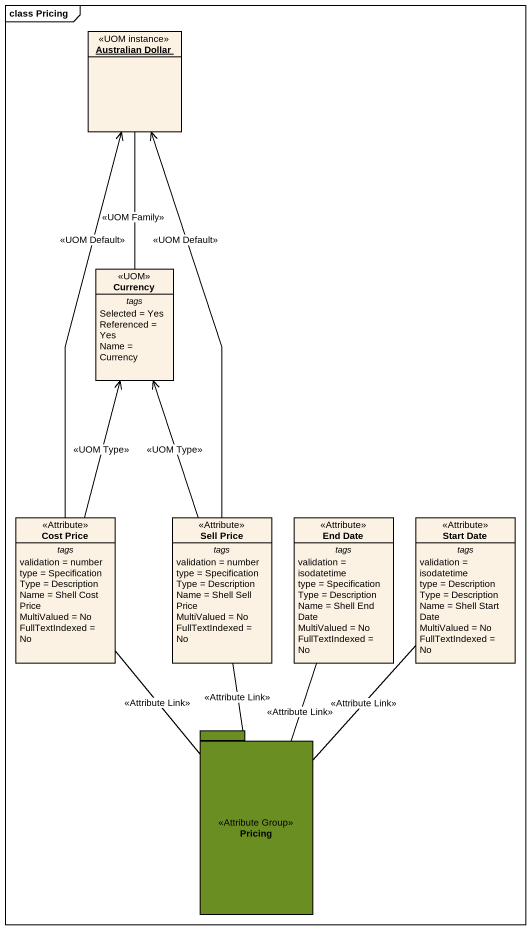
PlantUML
@startuml
mainframe class Pricing
hide circle
hide empty members
object "Australian Dollar" as Australian_Dollar <<UOM instance>>
class Currency <<UOM>> {
  -- tags --
  Selected = Yes
  Referenced = Yes
  Name = Currency
}
class "Cost Price" as Cost_Price <<Attribute>> {
  -- tags --
  validation = number
  type = Specification
  Type = Description
  Name = Shell Cost Price
  MultiValued = No
  FullTextIndexed = No
}
class "Sell Price" as Sell_Price <<Attribute>> {
  -- tags --
  validation = number
  type = Specification
  Type = Description
  Name = Shell Sell Price
  MultiValued = No
  FullTextIndexed = No
}
class "End Date" as End_Date <<Attribute>> {
  -- tags --
  validation = isodatetime
  type = Specification
  Type = Description
  Name = Shell End Date
  MultiValued = No
  FullTextIndexed = No
}
class "Start Date" as Start_Date <<Attribute>> {
  -- tags --
  validation = isodatetime
  type = Description
  Type = Description
  Name = Shell Start Date
  MultiValued = No
  FullTextIndexed = No
}
package Pricing <<Attribute Group>> #6B8E23 {
}
Currency -up- Australian_Dollar : <<UOM Family>>
Cost_Price -up-> Australian_Dollar : <<UOM Default>>
Cost_Price -up-> Currency : <<UOM Type>>
Sell_Price -up-> Australian_Dollar : <<UOM Default>>
Sell_Price -up-> Currency : <<UOM Type>>
Pricing -up- Cost_Price : <<Attribute Link>>
Pricing -up- Sell_Price : <<Attribute Link>>
Pricing -up- End_Date : <<Attribute Link>>
Pricing -up- Start_Date : <<Attribute Link>>
@enduml
